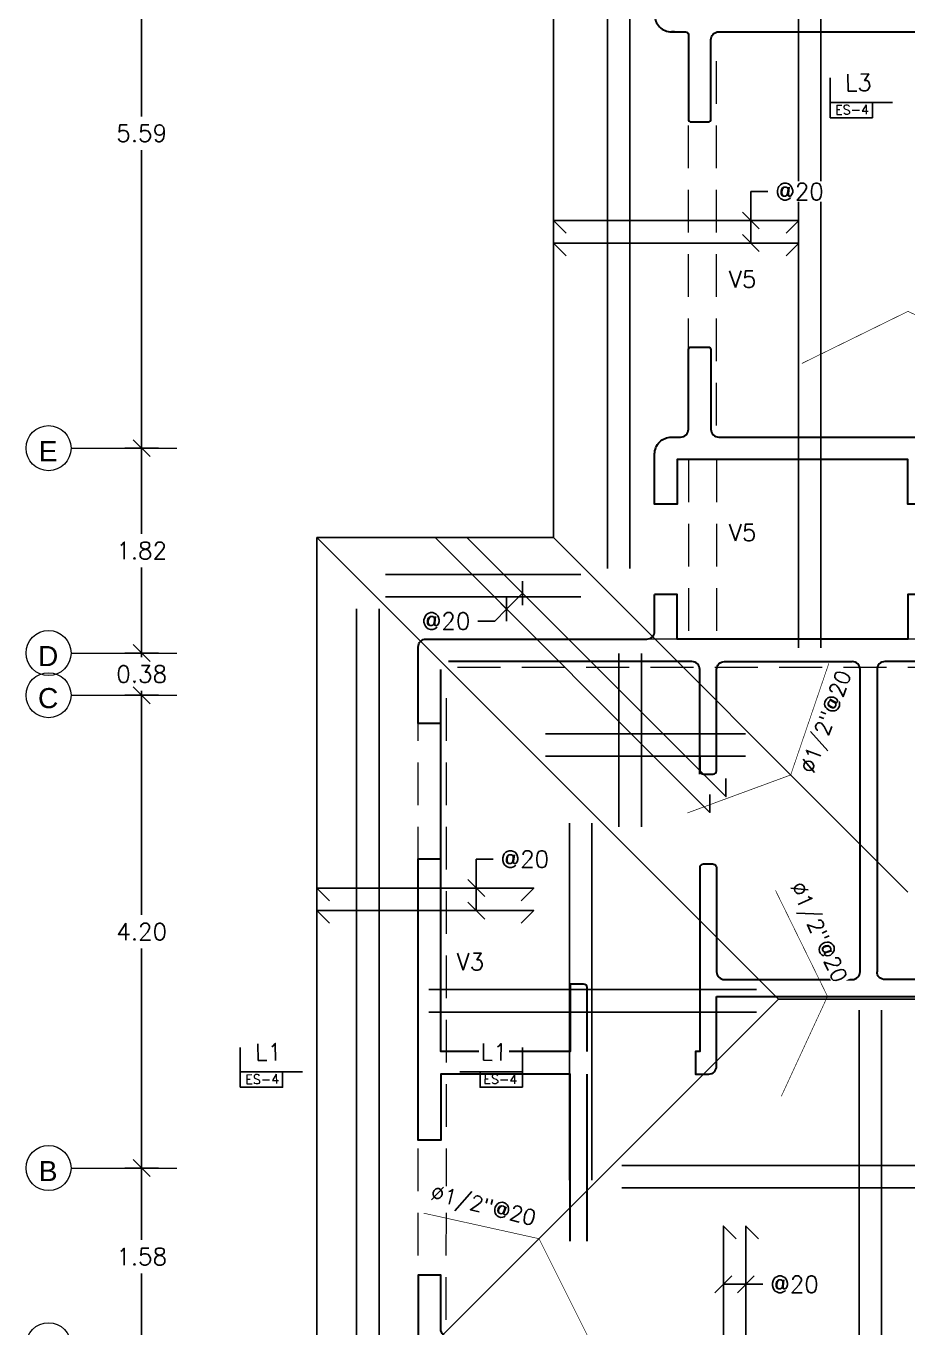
# Model space of a CAD drawing. Header units: metres. Extents: x -44 to 358, y -286 to 66.
# Drawn here: x 14.81 to 22.64, y -39.74 to -28.17 of the extents above; entities that cross this region are included whole.
import ezdxf
from ezdxf.enums import TextEntityAlignment as Align

# ---------------------------------------------------------------- set-up
doc = ezdxf.new("R2010")
doc.units = ezdxf.units.M
doc.header["$LTSCALE"] = 0.3
doc.header["$PDMODE"] = 3
doc.linetypes.add('Grid Line 1_2_', pattern=[22.225, 12.7, -3.175, 3.175, -3.175])
doc.linetypes.add('HIDDEN', pattern=[9.525, 6.35, -3.175])
for name, color, linetype, lineweight in [('0-S-GRID', 1, 'Continuous', 9), ('0-S-GRID-IDEN', 1, 'Continuous', 9), ('A-WALL', 7, 'Continuous', 30), ('VIGAS', 1, 'HIDDEN', 15)]:
    doc.layers.add(name, color=color, linetype=linetype, lineweight=lineweight)
for name, color, linetype in [('ACERO', 5, 'Continuous'), ('BP', 3, 'Continuous'), ('DIMCOL', 4, 'Continuous'), ('DIMTEXTO', 4, 'Continuous'), ('HATCH', 8, 'Continuous'), ('REBAR', 5, 'Continuous'), ('TEXTOS', 4, 'Continuous')]:
    doc.layers.add(name, color=color, linetype=linetype)
doc.styles.add('Arial_2', font='arial.ttf', dxfattribs={"height": 0.2})
doc.styles.add('SMPLEX', font='simplex.shx')
doc.dimstyles.new('DIM-25', dxfattribs={"dimscale": 0.25, "dimtxt": 0.2, "dimasz": 0.2, "dimexe": 0.18, "dimexo": 0.2, "dimgap": 0.1, "dimtad": 0, "dimtih": 1, "dimtoh": 1, "dimzin": 0, "dimdsep": 46, "dimtxsty": 'SMPLEX', "dimblk": 'OBLIQUE', "dimcen": 0.09, "dimdle": 0.2, "dimclrd": 4, "dimclre": 4, "dimclrt": 4, "dimadec": 0, "dimazin": 0, "dimtfac": 1, "dimtofl": 0, "dimtmove": 0, "dimatfit": 3, "dimldrblk": 'OPEN30', "dimfxl": 0.3, "dimfxlon": 1, "dimtolj": 1, "dimtzin": 0, "dimarcsym": 0})
doc.dimstyles.new('DIM-75', dxfattribs={"dimscale": 0.75, "dimtxt": 0.2, "dimasz": 0.2, "dimexe": 0.2, "dimexo": 0.2, "dimgap": 0.1, "dimtad": 0, "dimtih": 1, "dimtoh": 1, "dimzin": 0, "dimdsep": 46, "dimtxsty": 'SMPLEX', "dimblk1": 'OBLIQUE', "dimblk2": 'OBLIQUE', "dimsah": 1, "dimcen": 0.2, "dimclrd": 4, "dimclre": 4, "dimclrt": 4, "dimadec": 0, "dimazin": 0, "dimtfac": 1, "dimtmove": 0, "dimatfit": 3, "dimldrblk": 'OBLIQUE', "dimfxl": 0.2, "dimfxlon": 1, "dimtfill": 1, "dimtolj": 1, "dimtzin": 0, "dimarcsym": 0})

# ---------------------------------------------------------------- blocks, each defined once
blk = doc.blocks.new('A$C2bbc346b')
at = {"layer": 'A-WALL', "color": 7, "true_color": 0xffffff, "transparency": 33554684}
blk.add_line((2.275, -8.195), (2.25, -8.195), dxfattribs=at)
at = {"layer": 'A-WALL', "color": 7, "true_color": 0xffffff}
for p, q in [((2.425, -8.995), (2.575, -8.995)), ((2.425, -10.995), (2.575, -10.995)), ((1.499, -18.939), (1.499, -17.454))]:
    blk.add_line(p, q, dxfattribs=at)
for points in [[(4.35, -7.995), (2.3, -7.995), (2.3, -7.597), (2.1, -7.597), (2.1, -8.045, 0.414214), (2.25, -8.195), (2.375, -8.195, -0.414214), (2.4, -8.22)], [(2.33, -11.795, 0.414214), (2.4, -11.725), (2.4, -11.02, -0.414214), (2.425, -10.995), (2.575, -10.995, -0.414214), (2.6, -11.02), (2.6, -11.725, 0.414214), (2.67, -11.795), (5.18, -11.795, -0.414214), (5.25, -11.865), (5.25, -11.925, -0.414214), (5.18, -11.995)], [(5.18, -11.995), (4.57, -11.995, 0.414214), (4.5, -12.065), (4.5, -12.322, -0.414214), (4.43, -12.392), (4.35, -12.392), (4.35, -11.995), (2.3, -11.995), (2.3, -12.392), (2.1, -12.392), (2.1, -11.945, -0.414214), (2.25, -11.795), (2.33, -11.795)], [(0.2, -14.34), (0, -14.34), (0, -13.659, -0.414214), (0.07, -13.589), (2.03, -13.589, 0.414214), (2.1, -13.519), (2.1, -13.192)], [(1.499, -17.254), (1.499, -16.684, 0.414214), (1.469, -16.654), (1.349, -16.654), (1.349, -17.254), (0.2, -17.254), (0.2, -13.859)], [(2.5, -14.789), (2.5, -13.859, 0.414214), (2.43, -13.789), (0.27, -13.789)], [(2.5, -14.639), (2.5, -14.759, 0.414214), (2.53, -14.789), (2.62, -14.789, 0.414214), (2.65, -14.759), (2.65, -13.859, -0.414214), (2.72, -13.789), (3.855, -13.789)], [(2.62, -15.589, -0.414214), (2.65, -15.619), (2.65, -16.544, 0.414214), (2.72, -16.614), (3.855, -16.614, 0.414214), (3.925, -16.544), (3.925, -13.859, 0.414214), (3.855, -13.789)], [(7.73, -13.789), (5.571, -13.789, 0.414214), (5.501, -13.859), (5.501, -14.759, -0.414214), (5.471, -14.789), (5.381, -14.789, -0.414214), (5.351, -14.759), (5.351, -13.859, 0.414214), (5.281, -13.789), (4.145, -13.789, 0.414214), (4.075, -13.859), (4.075, -16.544)], [(2.62, -15.589), (2.53, -15.589, 0.414214), (2.5, -15.619), (2.5, -17.254), (2.462, -17.254), (2.462, -17.454), (2.58, -17.454, 0.414214), (2.65, -17.384), (2.65, -16.764)], [(2.65, -16.764), (5.351, -16.764), (5.351, -17.384, 0.414214), (5.421, -17.454), (5.539, -17.454), (5.539, -17.254), (5.501, -17.254), (5.501, -15.619, 0.414214), (5.471, -15.589), (5.381, -15.589, 0.414214), (5.351, -15.619), (5.351, -16.544, -0.414214), (5.281, -16.614), (4.145, -16.614, -0.414214), (4.075, -16.544)], [(1.349, -19.789), (0.27, -19.789, -0.414214), (0.2, -19.719), (0.2, -19.24), (0, -19.24), (0, -19.919)]]:
    blk.add_lwpolyline(points, format="xyb", dxfattribs=at)
at = {"layer": 'A-WALL', "color": 7, "true_color": 0xffffff, "transparency": 33554684}
blk.add_lwpolyline([(2.4, -8.219), (2.4, -8.97, 0.414214), (2.425, -8.995), (2.575, -8.995, 0.414214), (2.6, -8.97), (2.6, -8.265, -0.414214), (2.67, -8.195), (5.18, -8.195, 0.414214), (5.25, -8.125), (5.25, -8.065, 0.414214), (5.18, -7.995), (4.5, -7.995)], format="xyb", dxfattribs=at)
at = {"layer": 'A-WALL', "color": 7, "true_color": 0xffffff}
for points in [[(4.43, -13.192), (4.35, -13.192), (4.35, -13.589), (2.3, -13.589), (2.3, -13.192), (2.1, -13.192)], [(1.349, -18.939), (1.349, -17.454), (0.2, -17.454), (0.2, -18.04), (0, -18.04), (0, -15.54), (0.2, -15.54)]]:
    blk.add_lwpolyline(points, dxfattribs=at)
blk = doc.blocks.new('_OBLIQUE')
at = {"color": 0, "linetype": 'ByBlock'}
blk.add_line((-0.5, -0.5), (0.5, 0.5), dxfattribs=at)
blk = doc.blocks.new('*D916')
at = {"layer": 'DEFPOINTS', "color": 0, "transparency": 16777216}
for p in [(15.835, -33.742), (16.148, -33.742), (16.148, -34.117)]:
    blk.add_point(p, dxfattribs=at)
at = {"layer": 'DIMTEXTO', "color": 4, "lineweight": -2, "transparency": 16777216}
for p, q in [((15.835, -33.742), (15.835, -33.592)), ((15.985, -33.742), (15.685, -33.742)), ((15.835, -33.742), (15.835, -33.779)), ((15.985, -34.117), (15.685, -34.117)), ((15.835, -34.117), (15.835, -34.079)), ((15.835, -34.117), (15.835, -34.267))]:
    blk.add_line(p, q, dxfattribs=at)
at = {"layer": 'DIMTEXTO', "color": 4, "lineweight": -2, "transparency": 16777216, "xscale": 0.15, "yscale": 0.15, "zscale": 0.15}
for p, rotation in [((15.835, -33.742), 270), ((15.835, -34.117), 90)]:
    blk.add_blockref('_OBLIQUE', p, dxfattribs=dict(at, rotation=rotation))
at = {"layer": 'DIMTEXTO', "color": 4, "transparency": 16777216, "insert": (15.835, -33.929), "char_height": 0.15, "attachment_point": 5, "style": 'SMPLEX', "bg_fill": 3, "box_fill_scale": 1.1, "bg_fill_color": 256, "bg_fill_true_color": 13158600, "bg_fill_transparency": 0}
blk.add_mtext('\\A1;0.38', dxfattribs=at)
blk = doc.blocks.new('*D917')
at = {"layer": 'DEFPOINTS', "color": 0, "transparency": 16777216}
for p in [(16.148, -34.117), (15.835, -38.317), (16.148, -38.317)]:
    blk.add_point(p, dxfattribs=at)
at = {"layer": 'DIMTEXTO', "color": 4, "lineweight": -2, "transparency": 16777216}
for p, q in [((15.985, -34.117), (15.685, -34.117)), ((15.835, -34.117), (15.835, -36.067)), ((15.835, -38.317), (15.835, -36.367)), ((15.985, -38.317), (15.685, -38.317))]:
    blk.add_line(p, q, dxfattribs=at)
at = {"layer": 'DIMTEXTO', "color": 4, "lineweight": -2, "transparency": 16777216, "xscale": 0.15, "yscale": 0.15, "zscale": 0.15}
for p, rotation in [((15.835, -34.117), 90), ((15.835, -38.317), 270)]:
    blk.add_blockref('_OBLIQUE', p, dxfattribs=dict(at, rotation=rotation))
at = {"layer": 'DIMTEXTO', "color": 4, "transparency": 16777216, "insert": (15.835, -36.217), "char_height": 0.15, "attachment_point": 5, "style": 'SMPLEX', "bg_fill": 3, "box_fill_scale": 1.1, "bg_fill_color": 256, "bg_fill_true_color": 13158600, "bg_fill_transparency": 0}
blk.add_mtext('\\A1;4.20', dxfattribs=at)
blk = doc.blocks.new('*D918')
at = {"layer": 'DEFPOINTS', "color": 0, "transparency": 16777216}
for p in [(16.148, -38.317), (15.835, -39.892), (16.148, -39.892)]:
    blk.add_point(p, dxfattribs=at)
at = {"layer": 'DIMTEXTO', "color": 4, "lineweight": -2, "transparency": 16777216}
for p, q in [((15.985, -38.317), (15.685, -38.317)), ((15.835, -38.317), (15.835, -38.954)), ((15.835, -39.892), (15.835, -39.254)), ((15.985, -39.892), (15.685, -39.892))]:
    blk.add_line(p, q, dxfattribs=at)
at = {"layer": 'DIMTEXTO', "color": 4, "lineweight": -2, "transparency": 16777216, "xscale": 0.15, "yscale": 0.15, "zscale": 0.15}
for p, rotation in [((15.835, -38.317), 90), ((15.835, -39.892), 270)]:
    blk.add_blockref('_OBLIQUE', p, dxfattribs=dict(at, rotation=rotation))
at = {"layer": 'DIMTEXTO', "color": 4, "transparency": 16777216, "insert": (15.835, -39.104), "char_height": 0.15, "attachment_point": 5, "style": 'SMPLEX', "bg_fill": 3, "box_fill_scale": 1.1, "bg_fill_color": 256, "bg_fill_true_color": 13158600, "bg_fill_transparency": 0}
blk.add_mtext('\\A1;1.58', dxfattribs=at)
blk = doc.blocks.new('*D919')
at = {"layer": 'DEFPOINTS', "color": 0, "transparency": 16777216}
for p in [(15.835, -31.922), (16.148, -31.922), (16.148, -33.742)]:
    blk.add_point(p, dxfattribs=at)
at = {"layer": 'DIMTEXTO', "color": 4, "lineweight": -2, "transparency": 16777216}
for p, q in [((15.985, -31.922), (15.685, -31.922)), ((15.835, -31.922), (15.835, -32.682)), ((15.835, -33.742), (15.835, -32.982)), ((15.985, -33.742), (15.685, -33.742))]:
    blk.add_line(p, q, dxfattribs=at)
at = {"layer": 'DIMTEXTO', "color": 4, "lineweight": -2, "transparency": 16777216, "xscale": 0.15, "yscale": 0.15, "zscale": 0.15}
for p, rotation in [((15.835, -31.922), 90), ((15.835, -33.742), 270)]:
    blk.add_blockref('_OBLIQUE', p, dxfattribs=dict(at, rotation=rotation))
at = {"layer": 'DIMTEXTO', "color": 4, "transparency": 16777216, "insert": (15.835, -32.832), "char_height": 0.15, "attachment_point": 5, "style": 'SMPLEX', "bg_fill": 3, "box_fill_scale": 1.1, "bg_fill_color": 256, "bg_fill_true_color": 13158600, "bg_fill_transparency": 0}
blk.add_mtext('\\A1;1.82', dxfattribs=at)
blk = doc.blocks.new('*D913')
at = {"layer": 'DEFPOINTS', "color": 0, "ltscale": 0.2, "transparency": 16777216}
for p in [(15.835, -26.328), (16.148, -26.328), (16.148, -31.922)]:
    blk.add_point(p, dxfattribs=at)
at = {"layer": 'DIMTEXTO', "color": 4, "lineweight": -2, "ltscale": 0.2, "transparency": 16777216}
for p, q in [((15.985, -26.328), (15.685, -26.328)), ((15.835, -26.328), (15.835, -28.975)), ((15.835, -31.922), (15.835, -29.275)), ((15.985, -31.922), (15.685, -31.922))]:
    blk.add_line(p, q, dxfattribs=at)
at = {"layer": 'DIMTEXTO', "color": 4, "lineweight": -2, "ltscale": 0.2, "transparency": 16777216, "xscale": 0.15, "yscale": 0.15, "zscale": 0.15}
for p, rotation in [((15.835, -26.328), 90), ((15.835, -31.922), 270)]:
    blk.add_blockref('_OBLIQUE', p, dxfattribs=dict(at, rotation=rotation))
at = {"layer": 'DIMTEXTO', "color": 4, "ltscale": 0.2, "transparency": 16777216, "insert": (15.835, -29.125), "char_height": 0.15, "attachment_point": 5, "style": 'SMPLEX', "bg_fill": 3, "box_fill_scale": 1.1, "bg_fill_color": 256, "bg_fill_true_color": 13158600, "bg_fill_transparency": 0}
blk.add_mtext('\\A1;5.59', dxfattribs=at)
blk = doc.blocks.new('*D922')
at = {"layer": 'DEFPOINTS', "color": 0, "transparency": 16777216}
for p in [(19.113, -35.83), (18.807, -36.03), (19.113, -36.03)]:
    blk.add_point(p, dxfattribs=at)
at = {"layer": 'DIMTEXTO', "color": 4, "lineweight": -2, "transparency": 16777216}
for p, q in [((18.807, -35.83), (18.807, -35.573)), ((18.807, -35.573), (18.957, -35.573)), ((18.957, -35.83), (18.657, -35.83)), ((18.807, -36.03), (18.807, -35.83)), ((18.957, -36.03), (18.657, -36.03))]:
    blk.add_line(p, q, dxfattribs=at)
at = {"layer": 'DIMTEXTO', "color": 4, "lineweight": -2, "transparency": 16777216, "xscale": 0.15, "yscale": 0.15, "zscale": 0.15}
for p, rotation in [((18.807, -35.83), 90), ((18.807, -36.03), 270)]:
    blk.add_blockref('_OBLIQUE', p, dxfattribs=dict(at, rotation=rotation))
at = {"layer": 'DIMTEXTO', "color": 4, "transparency": 16777216, "insert": (19.239, -35.573), "char_height": 0.15, "attachment_point": 5, "style": 'SMPLEX', "bg_fill": 3, "box_fill_scale": 1.1, "bg_fill_color": 256, "bg_fill_true_color": 13158600, "bg_fill_transparency": 0}
blk.add_mtext('\\A1;@20', dxfattribs=at)
blk = doc.blocks.new('*D924')
at = {"layer": 'DEFPOINTS', "color": 0, "transparency": 16777216}
for p in [(19.274, -33.266), (19.077, -33.352), (19.129, -33.404)]:
    blk.add_point(p, dxfattribs=at)
at = {"layer": 'DIMTEXTO', "color": 4, "lineweight": -2, "transparency": 16777216}
for p, q in [((19.219, -33.211), (19.112, -33.104)), ((19.077, -33.352), (18.971, -33.246)), ((19.219, -33.211), (19.077, -33.352)), ((19.077, -33.352), (18.971, -33.458)), ((18.971, -33.458), (18.821, -33.458))]:
    blk.add_line(p, q, dxfattribs=at)
at = {"layer": 'DIMTEXTO', "color": 4, "lineweight": -2, "transparency": 16777216, "xscale": 0.15, "yscale": 0.15, "zscale": 0.15}
for p, rotation in [((19.219, -33.211), 44.9999864408251), ((19.077, -33.352), 224.9999864408251)]:
    blk.add_blockref('_OBLIQUE', p, dxfattribs=dict(at, rotation=rotation))
at = {"layer": 'DIMTEXTO', "color": 4, "transparency": 16777216, "insert": (18.539, -33.458), "char_height": 0.15, "attachment_point": 5, "style": 'SMPLEX', "bg_fill": 3, "box_fill_scale": 1.1, "bg_fill_color": 256, "bg_fill_true_color": 13158600, "bg_fill_transparency": 0}
blk.add_mtext('\\A1;@20', dxfattribs=at)
blk = doc.blocks.new('*D925')
at = {"layer": 'DEFPOINTS', "color": 0, "transparency": 16777216}
for p in [(21.002, -39.35), (21.002, -39.612), (21.202, -39.616)]:
    blk.add_point(p, dxfattribs=at)
at = {"layer": 'DIMTEXTO', "color": 4, "lineweight": -2, "transparency": 16777216}
for p, q in [((21.002, -39.462), (21.002, -39.2)), ((21.202, -39.466), (21.202, -39.2)), ((21.002, -39.35), (21.202, -39.35)), ((21.202, -39.35), (21.352, -39.35))]:
    blk.add_line(p, q, dxfattribs=at)
at = {"layer": 'DIMTEXTO', "color": 4, "lineweight": -2, "transparency": 16777216, "xscale": 0.15, "yscale": 0.15, "zscale": 0.15, "rotation": 180}
blk.add_blockref('_OBLIQUE', (21.002, -39.35), dxfattribs=at)
at = {"layer": 'DIMTEXTO', "color": 4, "lineweight": -2, "transparency": 16777216, "xscale": 0.15, "yscale": 0.15, "zscale": 0.15}
blk.add_blockref('_OBLIQUE', (21.202, -39.35), dxfattribs=at)
at = {"layer": 'DIMTEXTO', "color": 4, "transparency": 16777216, "insert": (21.634, -39.35), "char_height": 0.15, "attachment_point": 5, "style": 'SMPLEX', "bg_fill": 3, "box_fill_scale": 1.1, "bg_fill_color": 256, "bg_fill_true_color": 13158600, "bg_fill_transparency": 0}
blk.add_mtext('\\A1;@20', dxfattribs=at)
blk = doc.blocks.new('*D927')
at = {"layer": 'DEFPOINTS', "color": 0, "transparency": 16777216}
for p in [(21.51, -29.9), (21.246, -30.1), (21.51, -30.1)]:
    blk.add_point(p, dxfattribs=at)
at = {"layer": 'DIMTEXTO', "color": 4, "lineweight": -2, "transparency": 16777216}
for p, q in [((21.246, -29.9), (21.246, -29.643)), ((21.246, -29.643), (21.396, -29.643)), ((21.36, -29.9), (21.096, -29.9)), ((21.246, -30.1), (21.246, -29.9)), ((21.36, -30.1), (21.096, -30.1))]:
    blk.add_line(p, q, dxfattribs=at)
at = {"layer": 'DIMTEXTO', "color": 4, "lineweight": -2, "transparency": 16777216, "xscale": 0.15, "yscale": 0.15, "zscale": 0.15}
for p, rotation in [((21.246, -29.9), 90), ((21.246, -30.1), 270)]:
    blk.add_blockref('_OBLIQUE', p, dxfattribs=dict(at, rotation=rotation))
at = {"layer": 'DIMTEXTO', "color": 4, "transparency": 16777216, "insert": (21.679, -29.643), "char_height": 0.15, "attachment_point": 5, "style": 'SMPLEX', "bg_fill": 3, "box_fill_scale": 1.1, "bg_fill_color": 256, "bg_fill_true_color": 13158600, "bg_fill_transparency": 0}
blk.add_mtext('\\A1;@20', dxfattribs=at)
blk = doc.blocks.new('*D1253')
at = {"layer": 'DEFPOINTS', "color": 0, "linetype": 'Continuous', "transparency": 16777216}
for p in [(21.095, 0), (21.095, -55.766), (18.641, -56.469)]:
    blk.add_point(p, dxfattribs=at)
at = {"layer": 'DIMTEXTO', "color": 4, "linetype": 'Continuous', "lineweight": -2, "transparency": 16777216}
for p, q in [((18.641, -55.841), (18.641, -55.721)), ((21.095, -55.691), (21.095, -55.811)), ((18.591, -55.766), (19.767, -55.766)), ((21.145, -55.766), (19.969, -55.766))]:
    blk.add_line(p, q, dxfattribs=at)
at = {"layer": 'DIMTEXTO', "color": 4, "linetype": 'Continuous', "lineweight": -2, "transparency": 16777216, "xscale": 0.05, "yscale": 0.05, "zscale": 0.05, "rotation": 180}
blk.add_blockref('_OBLIQUE', (18.641, -55.766), dxfattribs=at)
at = {"layer": 'DIMTEXTO', "color": 4, "linetype": 'Continuous', "lineweight": -2, "transparency": 16777216, "xscale": 0.05, "yscale": 0.05, "zscale": 0.05}
blk.add_blockref('_OBLIQUE', (21.095, -55.766), dxfattribs=at)
at = {"layer": 'DIMTEXTO', "color": 4, "linetype": 'Continuous', "transparency": 16777216, "insert": (19.868, -55.766), "char_height": 0.05, "attachment_point": 5, "style": 'SMPLEX'}
blk.add_mtext('\\A1;2.45', dxfattribs=at)
blk = doc.blocks.new('_Open30')
at = {"color": 0, "lineweight": -2}
for p, q in [((-1, 0.27), (0, 0)), ((0, 0), (-1, -0.27)), ((0, 0), (-1, 0))]:
    blk.add_line(p, q, dxfattribs=at)
blk = doc.blocks.new('*D1260')
at = {"layer": 'DEFPOINTS', "color": 0, "linetype": 'Continuous', "transparency": 16777216}
for p in [(21.095, 3.381), (21.095, -52.385), (18.641, -53.138)]:
    blk.add_point(p, dxfattribs=at)
at = {"layer": 'DIMTEXTO', "color": 4, "linetype": 'Continuous', "lineweight": -2, "transparency": 16777216}
for p, q in [((18.591, -52.385), (19.767, -52.385)), ((18.641, -52.46), (18.641, -52.34)), ((21.145, -52.385), (19.969, -52.385)), ((21.095, -52.31), (21.095, -52.43))]:
    blk.add_line(p, q, dxfattribs=at)
at = {"layer": 'DIMTEXTO', "color": 4, "linetype": 'Continuous', "lineweight": -2, "transparency": 16777216, "xscale": 0.05, "yscale": 0.05, "zscale": 0.05, "rotation": 180}
blk.add_blockref('_OBLIQUE', (18.641, -52.385), dxfattribs=at)
at = {"layer": 'DIMTEXTO', "color": 4, "linetype": 'Continuous', "lineweight": -2, "transparency": 16777216, "xscale": 0.05, "yscale": 0.05, "zscale": 0.05}
blk.add_blockref('_OBLIQUE', (21.095, -52.385), dxfattribs=at)
at = {"layer": 'DIMTEXTO', "color": 4, "linetype": 'Continuous', "transparency": 16777216, "insert": (19.868, -52.385), "char_height": 0.05, "attachment_point": 5, "style": 'SMPLEX'}
blk.add_mtext('\\A1;2.45', dxfattribs=at)
blk = doc.blocks.new('*D1264')
at = {"layer": 'DEFPOINTS', "color": 0, "linetype": 'Continuous', "transparency": 16777216}
for p in [(21.095, 10.7), (21.095, -45.066), (18.641, -45.869)]:
    blk.add_point(p, dxfattribs=at)
at = {"layer": 'DIMTEXTO', "color": 4, "linetype": 'Continuous', "lineweight": -2, "transparency": 16777216}
for p, q in [((18.591, -45.066), (19.767, -45.066)), ((18.641, -45.141), (18.641, -45.021)), ((21.145, -45.066), (19.969, -45.066)), ((21.095, -44.991), (21.095, -45.111))]:
    blk.add_line(p, q, dxfattribs=at)
at = {"layer": 'DIMTEXTO', "color": 4, "linetype": 'Continuous', "lineweight": -2, "transparency": 16777216, "xscale": 0.05, "yscale": 0.05, "zscale": 0.05, "rotation": 180}
blk.add_blockref('_OBLIQUE', (18.641, -45.066), dxfattribs=at)
at = {"layer": 'DIMTEXTO', "color": 4, "linetype": 'Continuous', "lineweight": -2, "transparency": 16777216, "xscale": 0.05, "yscale": 0.05, "zscale": 0.05}
blk.add_blockref('_OBLIQUE', (21.095, -45.066), dxfattribs=at)
at = {"layer": 'DIMTEXTO', "color": 4, "linetype": 'Continuous', "transparency": 16777216, "insert": (19.868, -45.066), "char_height": 0.05, "attachment_point": 5, "style": 'SMPLEX'}
blk.add_mtext('\\A1;2.45', dxfattribs=at)

msp = doc.modelspace()

# ---------------------------------------------------------------- linework, layer by layer
at = {"layer": '0-S-GRID-IDEN'}
for centre in [(15.0079798, -31.9222797), (15.0079798, -33.7418185), (15.0079798, -34.1168185), (15.0079798, -38.3168185), (15.0079798, -39.8918192)]:
    msp.add_circle(centre, 0.2, dxfattribs=at)
at = {"layer": 'ACERO', "ltscale": 0.2}
for p, q in [((21.6684985, -33.6952708), (21.6684985, -26.3248174)), ((21.8684985, -33.6952708), (21.8684985, -26.3248174)), ((19.9717479, -32.9920343), (19.9717479, -27.0128559)), ((20.1717479, -32.9920343), (20.1717479, -27.0128559)), ((19.7363506, -33.0442475), (18.0006481, -33.0442475)), ((19.7363506, -33.2442475), (18.0006481, -33.2442475)), ((17.744154, -40.3785001), (17.744154, -33.3494774)), ((17.944154, -40.3785001), (17.944154, -33.3494774)), ((20.0737035, -35.2852833), (20.0737035, -33.7461465)), ((20.2737035, -35.2852833), (20.2737035, -33.7461465)), ((19.4226003, -34.4596562), (21.1977518, -34.4596562)), ((19.4226003, -34.6596562), (21.1977518, -34.6596562)), ((19.6353399, -38.424198), (19.6353399, -35.2531196)), ((19.8353399, -38.424198), (19.8353399, -35.2531196)), ((21.2979081, -36.7322433), (18.3851752, -36.7322433)), ((21.2979081, -36.9322433), (18.3851752, -36.9322433)), ((22.2076264, -39.8818051), (22.2076264, -36.9146939)), ((22.4076264, -39.8818051), (22.4076264, -36.9146939)), ((24.4379002, -38.2930886), (20.0993735, -38.2930886)), ((24.4379002, -38.4930886), (20.0993735, -38.4930886))]:
    msp.add_line(p, q, dxfattribs=at)
at = {"layer": 'ACERO'}
for points in [[(19.6044849, -30.0124726), (19.491985, -29.8999725), (21.6720191, -29.8999725), (21.5595191, -30.0124725)], [(19.6044849, -30.2124726), (19.4919849, -30.0999725), (21.672019, -30.0999725), (21.559519, -30.2124725)], [(18.601084, -32.7168184), (18.441985, -32.7168185), (20.8828557, -35.1576881), (20.8828556, -34.9985891)], [(18.8839268, -32.7168184), (18.7248278, -32.7168185), (21.0251187, -35.0171084), (21.0251186, -34.8580094)], [(17.5044849, -35.9424705), (17.391985, -35.8299704), (19.317861, -35.8299704), (19.2053609, -35.9424704)], [(17.5044849, -36.1424704), (17.3919849, -36.0299704), (19.3178609, -36.0299704), (19.2053608, -36.1424703)], [(21.1146373, -38.9444623), (21.0021372, -38.8319623), (21.0021372, -40.9168185), (21.1146372, -40.8043185)], [(21.3146373, -38.9444622), (21.2021372, -38.8319622), (21.2021372, -40.9168185), (21.3146372, -40.8043185)]]:
    msp.add_lwpolyline(points, dxfattribs=at)
at = {"layer": 'BP', "ltscale": 0.2}
for p, q in [((19.491985, -27.3277409), (19.491985, -32.7168185)), ((17.391985, -40.9168185), (17.391985, -32.7168185)), ((17.391985, -32.7168185), (19.491985, -32.7168185)), ((17.391985, -32.7168185), (21.491985, -36.8168185)), ((21.491985, -36.8168185), (23.091985, -36.8168185))]:
    msp.add_line(p, q, dxfattribs=at)
at = {"layer": 'REBAR', "color": 6, "const_width": 0.00576}
for points in [[(23.5303018, -31.1176514), (22.641985, -30.7071054), (21.7002119, -31.16933)], [(20.6819247, -35.163028), (21.6003594, -34.8251929), (21.9394514, -33.8324166)], [(21.5167466, -37.6801354), (21.9272925, -36.7918185), (21.4650679, -35.8500454)], [(19.8022529, -39.8196078), (19.3643491, -38.9444535), (18.3400141, -38.7179011)]]:
    msp.add_lwpolyline(points, dxfattribs=at)
at = {"layer": 'TEXTOS', "color": 6, "linetype": 'Continuous', "ltscale": 0.01}
for p, q in [((21.9500999, -28.9868002), (21.9501002, -28.6333089)), ((16.7103257, -37.5987695), (16.7103259, -37.2452783)), ((19.2167863, -37.5987695), (19.216786, -37.2452783))]:
    msp.add_line(p, q, dxfattribs=at)
at = {"layer": 'TEXTOS', "color": 5, "linetype": 'Continuous', "ltscale": 0.01}
for p, q in [((22.504302, -28.8507635), (21.9501, -28.850764)), ((17.2645277, -37.4627328), (16.7103258, -37.4627333)), ((18.6625843, -37.4627328), (19.2167862, -37.4627333))]:
    msp.add_line(p, q, dxfattribs=at)
at = {"layer": 'TEXTOS', "color": 8, "linetype": 'Continuous', "ltscale": 0.01}
for points in [[(21.9501001, -28.9867976), (21.9501, -28.8507636), (22.3261036, -28.8507633), (22.3261038, -28.9867973)], [(16.7103259, -37.5987669), (16.7103258, -37.4627329), (17.0863294, -37.4627326), (17.0863295, -37.5987666)], [(19.2167861, -37.5987669), (19.2167862, -37.4627329), (18.8407826, -37.4627326), (18.8407825, -37.5987666)]]:
    msp.add_lwpolyline(points, close=True, dxfattribs=at)
at = {"layer": 'VIGAS', "ltscale": 0.2}
for p, q in [((20.691985, -31.7222797), (20.691985, -28.3222797)), ((20.941985, -31.7222797), (20.941985, -28.3222797)), ((20.691985, -32.0222797), (20.691985, -33.6168185)), ((20.941985, -32.0222797), (20.941985, -33.6168185)), ((18.6413299, -33.6168185), (25.941985, -33.6168185)), ((18.6413299, -33.8668185), (25.941985, -33.8668185)), ((18.2913299, -39.6668192), (18.291985, -33.9668185)), ((18.5413299, -39.6668479), (18.541985, -33.9668472))]:
    msp.add_line(p, q, dxfattribs=at)

# ---------------------------------------------------------------- block references
at = {"layer": 'HATCH', "ltscale": 0.2}
msp.add_blockref('A$C2bbc346b', (18.291985, -20.0287992), dxfattribs=at)

# ---------------------------------------------------------------- texts
at = {"layer": 'DIMTEXTO', "style": 'SMPLEX'}
for s, p in [('V5', (21.1737326, -30.4211842)), ('V5', (21.1737326, -32.6710338)), ('V3', (18.7555525, -36.4843674))]:
    msp.add_text(s, height=0.15, dxfattribs=at).set_placement(p, align=Align.MIDDLE_CENTER)
at = {"layer": 'DIMTEXTO', "char_height": 0.1785937, "width": 0.168354375, "attachment_point": 5, "style": 'Arial_2'}
for s, insert in [('E', (15.0042955, -31.9492074)), ('D', (15.0042955, -33.7687463)), ('C', (15.0042955, -34.1437463)), ('B', (15.0042955, -38.3437463))]:
    msp.add_mtext(s, dxfattribs=dict(at, insert=insert))
at = {"layer": 'DIMTEXTO', "color": 4, "lineweight": -3, "insert": (16.9621644, -37.2862947), "char_height": 0.14999625, "attachment_point": 5, "rotation": 0.7773585, "style": 'SMPLEX', "bg_fill": 3, "box_fill_scale": 1.1, "bg_fill_color": 256, "bg_fill_true_color": 13158600, "bg_fill_transparency": 0}
msp.add_mtext('L1', dxfattribs=at)
at = {"layer": 'TEXTOS', "color": 4, "ltscale": 0.5, "char_height": 0.08249794, "attachment_point": 5, "style": 'SMPLEX'}
for insert, rotation in [((22.1456027, -28.9152239), 0.7773585), ((16.9058284, -37.5271932), 0.7773585), ((19.0212836, -37.5271932), 359.2226415)]:
    msp.add_mtext('ES-4', dxfattribs=dict(at, insert=insert, rotation=rotation))

# ---------------------------------------------------------------- dimensions: what is measured, and where the dimension line sits
at = {"layer": 'DIMTEXTO'}
dim = msp.add_linear_dim(base=(15.8346464395, -33.7418185094), p1=(16.1479798018, -34.1168185094), p2=(16.1479798018, -33.7418185094), angle=90, dimstyle='DIM-75', dxfattribs=at)
dim.commit()
dim.dimension.update_dxf_attribs({"geometry": '*D916', "text_midpoint": (15.8346464395, -33.9293185094)})

# ---------------------------------------------------------------- next in the draw order: texts
at = {"layer": 'DIMCOL', "color": 4, "char_height": 0.135, "attachment_point": 5, "style": 'SMPLEX', "bg_fill": 3, "box_fill_scale": 1.1, "bg_fill_color": 256, "bg_fill_true_color": 13158600, "bg_fill_transparency": 0}
for insert, rotation in [((21.9300614, -34.3595982), 69.29318586), ((21.8312019, -36.2294588), 294.29318586), ((18.8649684, -38.6685898), 345.67991095)]:
    msp.add_mtext('\\A1;∅1/2"@20', dxfattribs=dict(at, insert=insert, rotation=rotation))
at = {"layer": 'DIMTEXTO', "color": 4, "lineweight": -3, "insert": (22.2019387, -28.6743254), "char_height": 0.14999625, "attachment_point": 5, "rotation": 0.7773585, "style": 'SMPLEX', "bg_fill": 3, "box_fill_scale": 1.1, "bg_fill_color": 256, "bg_fill_true_color": 13158600, "bg_fill_transparency": 0}
msp.add_mtext('L3', dxfattribs=at)

# ---------------------------------------------------------------- next in the draw order: dimensions: what is measured, and where the dimension line sits
at = {"layer": 'DIMTEXTO'}
for base, p1, p2, angle, picture, middle in [((21.2464388, -30.0999725), (21.5103293, -29.8999725), (21.5103292, -30.0999725), 89.99997427, '*D927', (21.6785816, -29.6430046)), ((19.0770925, -33.3519257), (19.273608, -33.2655985), (19.1293165, -33.4041497), 44.99998644, '*D924', (18.5388836, -33.4579917))]:
    dim = msp.add_linear_dim(base=base, p1=p1, p2=p2, angle=angle, text='@20', dimstyle='DIM-75', dxfattribs=at)
    dim.commit()
    dim.dimension.update_dxf_attribs({"geometry": picture, "text_midpoint": middle, "dimtype": 160})
for base, p1, p2, picture, middle in [((15.8346464, -31.9222797), (16.1479798, -33.7418185), (16.1479799, -31.9222797), '*D919', (15.8346464, -32.8320491)), ((15.8346465, -38.3168185), (16.1479798, -34.1168185), (16.1479799, -38.3168185), '*D917', (15.8346465, -36.2168185))]:
    dim = msp.add_linear_dim(base=base, p1=p1, p2=p2, angle=90, dimstyle='DIM-75', dxfattribs=at)
    dim.commit()
    dim.dimension.update_dxf_attribs({"geometry": picture, "text_midpoint": middle})

# ---------------------------------------------------------------- next in the draw order: linework, layer by layer
at = {"layer": '0-S-GRID', "linetype": 'Grid Line 1_2_'}
for p, q in [((15.2079798, -33.7418185), (16.1479798, -33.7418185)), ((15.2079798, -33.7418185), (16.1479798, -33.7418185)), ((15.2079798, -34.1168185), (16.1479798, -34.1168185)), ((15.2079798, -34.1168185), (16.1479798, -34.1168185))]:
    msp.add_line(p, q, dxfattribs=at)
at = {"layer": 'BP', "ltscale": 0.2}
for p, q in [((19.491985, -32.7168185), (22.641985, -35.8668185)), ((21.491985, -36.8168185), (17.391985, -40.9168185))]:
    msp.add_line(p, q, dxfattribs=at)

# ---------------------------------------------------------------- next in the draw order: dimensions: what is measured, and where the dimension line sits
at = {"layer": 'DIMTEXTO', "ltscale": 0.2}
dim = msp.add_linear_dim(base=(15.8346465, -26.3277409), p1=(16.1479799, -31.9222797), p2=(16.1479799, -26.3277409), angle=90, dimstyle='DIM-75', override={"dimtmove": 1}, dxfattribs=at)
dim.commit()
dim.dimension.update_dxf_attribs({"geometry": '*D913', "text_midpoint": (15.8346465, -29.1250103)})
at = {"layer": 'DIMTEXTO'}
dim = msp.add_linear_dim(base=(15.8346465, -39.8918192), p1=(16.1479799, -38.3168185), p2=(16.1479799, -39.8918192), angle=90, dimstyle='DIM-75', dxfattribs=at)
dim.commit()
dim.dimension.update_dxf_attribs({"geometry": '*D918', "text_midpoint": (15.8346465, -39.1043188)})

# ---------------------------------------------------------------- next in the draw order: linework, layer by layer
at = {"layer": '0-S-GRID', "linetype": 'Grid Line 1_2_'}
for p, q in [((15.2079798, -31.9222797), (16.1479798, -31.9222797)), ((15.2079799, -31.9222797), (16.1479799, -31.9222797)), ((15.2079798, -38.3168185), (16.1479798, -38.3168185)), ((15.2079799, -38.3168185), (16.1479799, -38.3168185))]:
    msp.add_line(p, q, dxfattribs=at)

# ---------------------------------------------------------------- next in the draw order: dimensions: what is measured, and where the dimension line sits
at = {"layer": 'DIMTEXTO'}
for base, p1, p2, angle, picture, middle in [((18.8072577, -36.0299704), (19.1125213, -35.8299704), (19.1125212, -36.0299704), 89.99997427, '*D922', (19.2394006, -35.5730025)), ((21.0021372, -39.3502714), (21.2021372, -39.616038), (21.0021372, -39.6119789), 359.99997427, '*D925', (21.6342801, -39.3502714))]:
    dim = msp.add_linear_dim(base=base, p1=p1, p2=p2, angle=angle, text='@20', dimstyle='DIM-75', dxfattribs=at)
    dim.commit()
    dim.dimension.update_dxf_attribs({"geometry": picture, "text_midpoint": middle, "dimtype": 160})

# ---------------------------------------------------------------- next in the draw order: dimensions: what is measured, and where the dimension line sits
at = {"layer": 'DIMTEXTO', "linetype": 'Continuous'}
for base, p1, p2, picture, middle in [((21.0948816, -45.0658572), (18.6413299, -45.8692064), (21.0948816, 10.6996982), '*D1264', (19.8681057, -45.0658572)), ((21.0948816, -52.3848317), (18.6413299, -53.1381809), (21.0948816, 3.3807237), '*D1260', (19.8681057, -52.3848317)), ((21.0948816, -55.7655553), (18.6413299, -56.4689046), (21.0948816, 0), '*D1253', (19.8681057, -55.7655553))]:
    dim = msp.add_linear_dim(base=base, p1=p1, p2=p2, dimstyle='DIM-25', dxfattribs=at)
    dim.commit()
    dim.dimension.update_dxf_attribs({"geometry": picture, "text_midpoint": middle})

# ---------------------------------------------------------------- next in the draw order: texts
at = {"layer": 'DIMTEXTO', "color": 4, "lineweight": -3, "insert": (18.9649476, -37.2862947), "char_height": 0.14999625, "attachment_point": 5, "rotation": 359.2226415, "style": 'SMPLEX', "bg_fill": 3, "box_fill_scale": 1.1, "bg_fill_color": 256, "bg_fill_true_color": 13158600, "bg_fill_transparency": 0}
msp.add_mtext('L1', dxfattribs=at)

doc.saveas('drawing.dxf')
